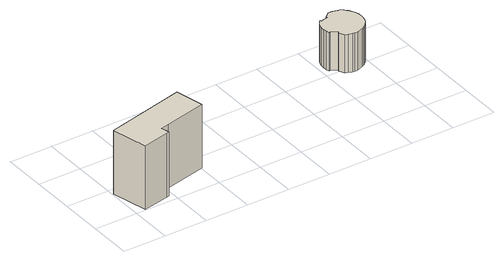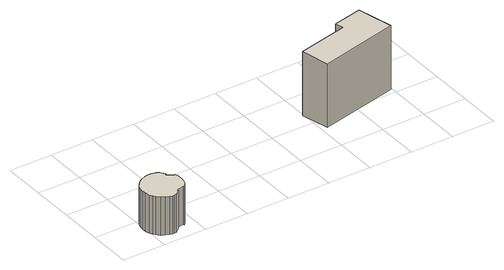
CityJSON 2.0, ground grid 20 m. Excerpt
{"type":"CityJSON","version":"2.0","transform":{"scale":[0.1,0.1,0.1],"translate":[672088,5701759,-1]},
"CityObjects":{
"building1":{"type":"Building","children":["building1-1"],"geometry":[{"type":"MultiSurface","lod":"1","boundaries":[[[0,1,2,3,4,5,6,7]],[[0,7,8,9]],[[1,0,9,10]],[[2,1,10,11]],[[3,2,11,12]],[[4,3,12,13]],[[5,4,13,14]],[[6,5,14,15]],[[7,6,15,8]]]}]},
"building1-1":{"type":"BuildingPart","attributes":{"name":"271592707_1","class":"1000","yearOfConstruction":1951,"measuredHeight":29.45,"storeysAboveGround":10},"address":[{"locality":"Eindhoven","thoroughfareNumber":"3","thoroughfareName":"Nieuwe Emmasingel","postcode":"5611 AM"}],"parents":["building1"],"geometry":[{"type":"MultiSurface","lod":"2","boundaries":[[[0,1,2,3,4,5,6,7]],[[4,3,12,13]],[[5,4,13,14]],[[2,1,10,11]],[[0,7,8,9]],[[3,2,11,12]],[[1,0,9,10]],[[6,5,14,15]],[[7,6,15,8]]],"semantics":{"surfaces":[{"type":"RoofSurface"},{"type":"WallSurface"}],"values":[0,1,1,1,1,1,1,1,1]}}]},
"building2":{"type":"Building","children":["building2-1"],"geometry":[{"type":"MultiSurface","lod":"1","boundaries":[[[16,17,18,19,20,21,22,23,24,25,26,27,28,29,30,31,32,33,34,35,36,37,38,39,40,41,42,43,44,45,46,47,48,49,50]],[[16,50,51,52]],[[17,16,52,53]],[[18,17,53,54]],[[19,18,54,55]],[[20,19,55,56]],[[21,20,56,57]],[[22,21,57,58]],[[23,22,58,59]],[[24,23,59,60]],[[25,24,60,61]],[[26,25,61,62]],[[27,26,62,63]],[[28,27,63,64]],[[29,28,64,65]],[[30,29,65,66]],[[31,30,66,67]],[[32,31,67,68]],[[33,32,68,69]],[[34,33,69,70]],[[35,34,70,71]],[[36,35,71,72]],[[37,36,72,73]],[[38,37,73,74]],[[39,38,74,75]],[[40,39,75,76]],[[41,40,76,77]],[[42,41,77,78]],[[43,42,78,79]],[[44,43,79,80]],[[45,44,80,81]],[[46,45,81,82]],[[47,46,82,83]],[[48,47,83,84]],[[49,48,84,85]],[[50,49,85,51]]]}]},
"building2-1":{"type":"BuildingPart","attributes":{"name":"271592550_1","class":"1030","yearOfConstruction":2013,"measuredHeight":17.19,"storeysAboveGround":6},"address":[{"locality":"Eindhoven","thoroughfareNumber":"21","thoroughfareName":"18 Septemberplein","postcode":"5611 AL"}],"parents":["building2"],"geometry":[{"type":"MultiSurface","lod":"2","boundaries":[[[29,28,64,65]],[[19,18,54,55]],[[23,22,58,59]],[[24,23,59,60]],[[28,27,63,64]],[[18,17,53,54]],[[27,26,62,63]],[[34,33,69,70]],[[42,41,77,78]],[[49,48,84,85]],[[45,44,80,81]],[[25,24,60,61]],[[32,31,67,68]],[[21,20,56,57]],[[44,43,79,80]],[[38,37,73,74]],[[22,21,57,58]],[[37,36,72,73]],[[20,19,55,56]],[[46,45,81,82]],[[16,17,18,19,20,21,22,23,24,25,26,27,28,29,30,31,32,33,34,35,36,37,38,39,40,41,42,43,44,45,46,47,48,49,50]],[[47,46,82,83]],[[41,40,76,77]],[[33,32,68,69]],[[26,25,61,62]],[[36,35,71,72]],[[40,39,75,76]],[[30,29,65,66]],[[17,16,52,53]],[[48,47,83,84]],[[31,30,66,67]],[[39,38,74,75]],[[16,50,51,52]],[[50,49,85,51]],[[43,42,78,79]],[[35,34,70,71]]],"semantics":{"surfaces":[{"type":"WallSurface"},{"type":"RoofSurface"}],"values":[0,0,0,0,0,0,0,0,0,0,0,0,0,0,0,0,0,0,0,0,1,0,0,0,0,0,0,0,0,0,0,0,0,0,0,0]}}]}
},
"vertices":[
[405,127,304],[374,259,304],[6,171,304],[46,4,304],[166,31,304],[182,34,304],[172,73,304],[211,82,304],[211,82,0],[405,127,0],[374,259,0],[6,171,0],[46,4,0],[166,31,0],[182,34,0],[172,73,0],
[1240,509,182],[1232,494,182],[1228,478,182],[1226,462,182],[1227,445,182],[1231,427,182],[1237,430,182],[1264,410,182],[1260,405,182],[1274,379,182],[1286,374,182],[1304,369,182],[1312,368,182],[1330,368,182],[1359,378,182],[1371,386,182],[1384,396,182],[1394,410,182],[1402,425,182],[1406,441,182],[1409,457,182],[1407,474,182],[1403,491,182],[1396,505,182],[1388,517,182],[1375,531,182],[1360,541,182],[1342,547,182],[1330,550,182],[1323,551,182],[1310,550,182],[1287,531,182],[1289,525,182],[1256,517,182],[1251,523,182],[1251,523,0],[1240,509,0],[1232,494,0],[1228,478,0],[1226,462,0],[1227,445,0],[1231,427,0],[1237,430,0],[1264,410,0],[1260,405,0],[1274,379,0],[1286,374,0],[1304,369,0],[1312,368,0],[1330,368,0],[1359,378,0],[1371,386,0],[1384,396,0],[1394,410,0],[1402,425,0],[1406,441,0],[1409,457,0],[1407,474,0],[1403,491,0],[1396,505,0],[1388,517,0],[1375,531,0],[1360,541,0],[1342,547,0],[1330,550,0],[1323,551,0],[1310,550,0],[1287,531,0],[1289,525,0],[1256,517,0]
]}
